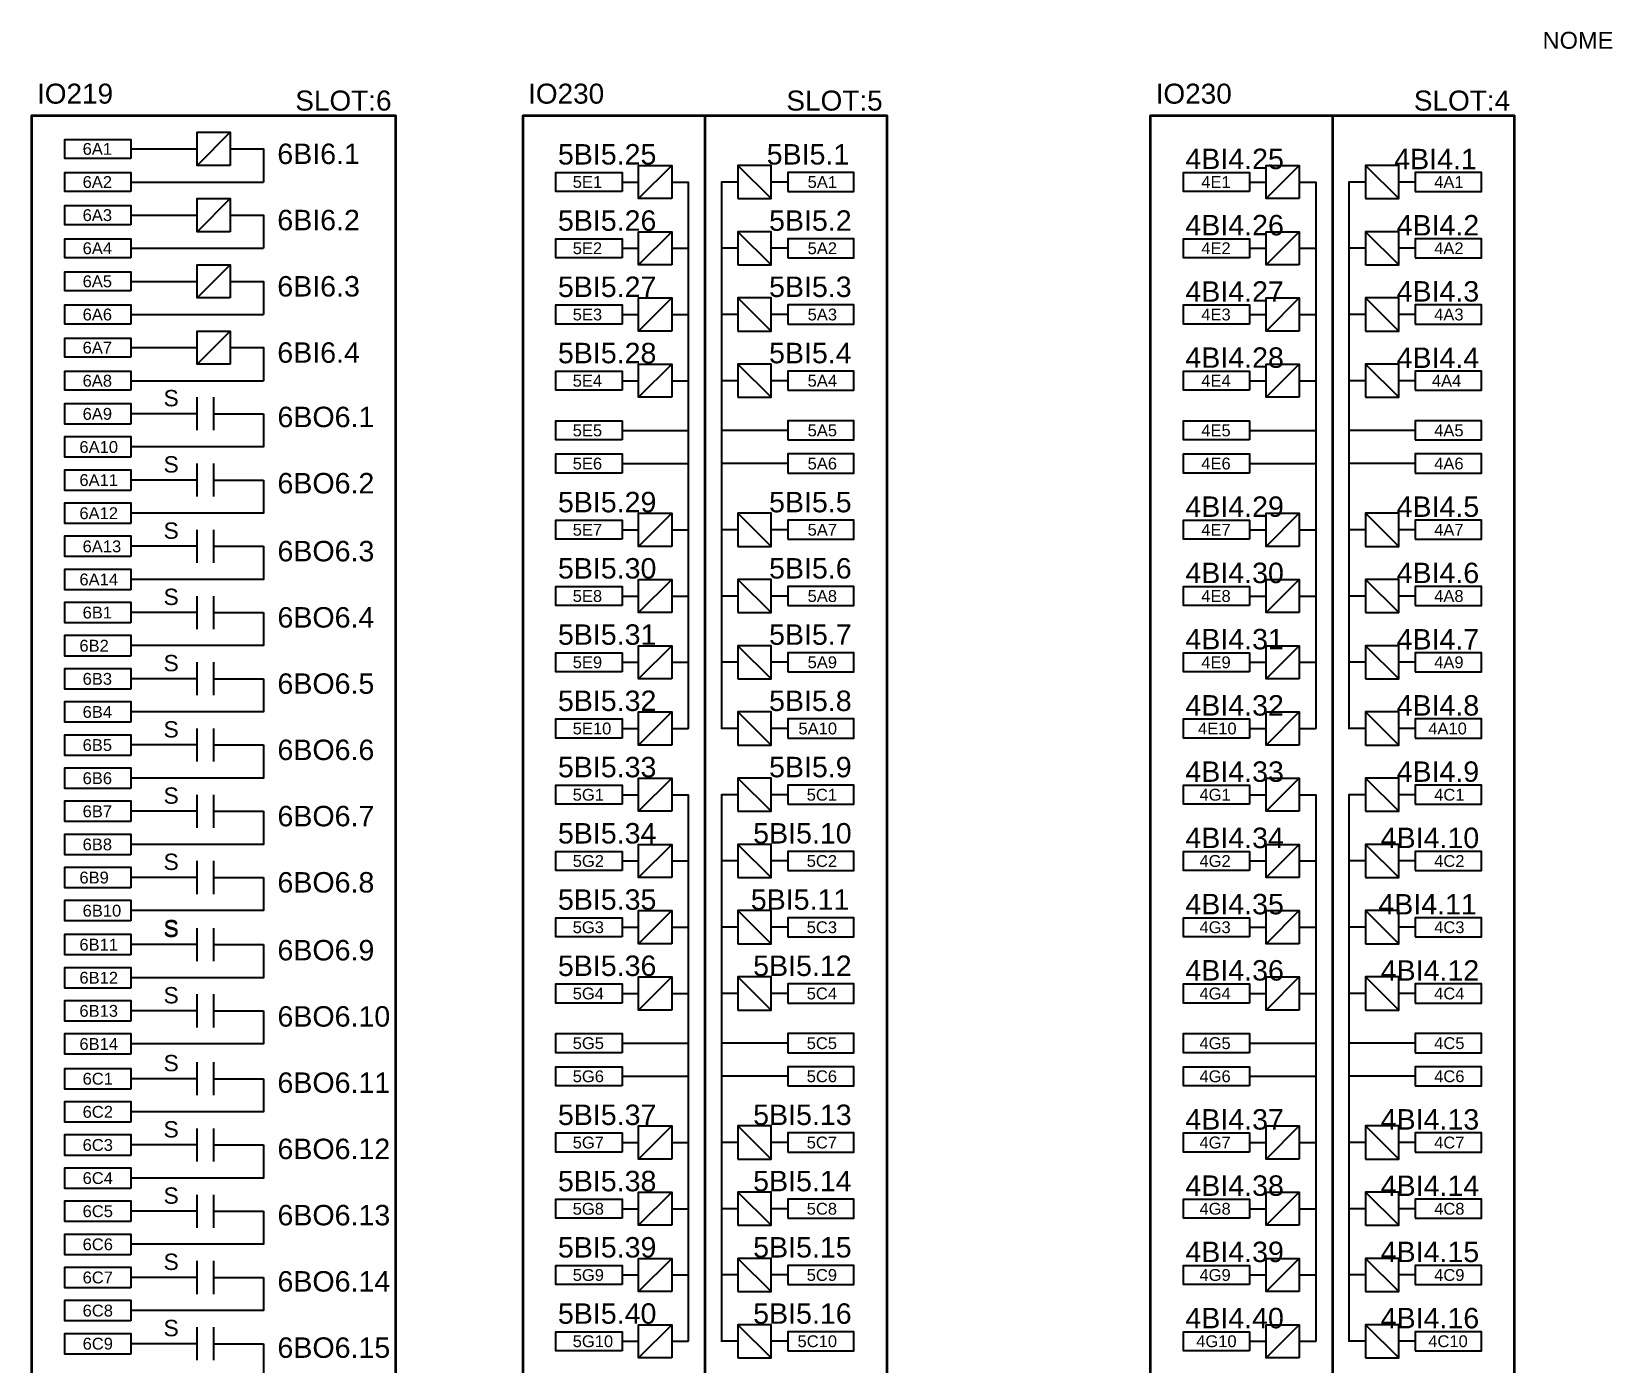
# Model space of a CAD drawing. Extents: x -144 to 228, y -238 to 10.
# Drawn here: x -144 to 43.1, y -147.7 to 10 of the extents above; entities that cross this region are included whole.
import ezdxf
from ezdxf.enums import TextEntityAlignment as Align

# ---------------------------------------------------------------- set-up
doc = ezdxf.new("R2010")
doc.units = 0
doc.header["$LTSCALE"] = 5
doc.header["$MEASUREMENT"] = 0
doc.styles.get("Standard").update_dxf_attribs({"font": 'arial.ttf'})

msp = doc.modelspace()

# ---------------------------------------------------------------- linework, layer by layer
at = {"lineweight": 35}
for p, q in [((-64.34, 0), (-64.34, -221.48)), ((9.93, 0), (9.93, -221.48))]:
    msp.add_line(p, q, dxfattribs=at)
at = {"lineweight": 25}
for p, q in [((-120.5, -1.96), (-124.42, -5.88)), ((-132.26, -3.92), (-124.42, -3.92)), ((-68.26, -5.88), (-72.18, -9.8)), ((-60.42, -5.88), (-56.5, -9.8)), ((6.01, -5.88), (2.09, -9.8)), ((13.85, -5.88), (17.77, -9.8)), ((-132.16, -7.84), (-116.58, -7.84)), ((-74.14, -7.84), (-72.18, -7.84)), ((-54.54, -7.84), (-56.5, -7.84)), ((0.13, -7.84), (2.09, -7.84)), ((19.73, -7.84), (17.77, -7.84)), ((-120.5, -9.8), (-124.42, -13.72)), ((-132.26, -11.76), (-124.42, -11.76)), ((-68.26, -13.72), (-72.18, -17.64)), ((-60.42, -13.72), (-56.5, -17.64)), ((6.01, -13.72), (2.09, -17.64)), ((13.85, -13.72), (17.77, -17.64)), ((-132.16, -15.68), (-116.58, -15.68)), ((-74.14, -15.68), (-72.18, -15.68)), ((-54.54, -15.68), (-56.5, -15.68)), ((0.13, -15.68), (2.09, -15.68)), ((19.73, -15.68), (17.77, -15.68)), ((-120.5, -17.64), (-124.42, -21.56)), ((-132.26, -19.6), (-124.42, -19.6)), ((-68.26, -21.56), (-72.18, -25.48)), ((-60.42, -21.56), (-56.5, -25.48)), ((6.01, -21.56), (2.09, -25.48)), ((13.85, -21.56), (17.77, -25.48)), ((-132.16, -23.52), (-116.58, -23.52)), ((-74.14, -23.52), (-72.18, -23.52)), ((-54.54, -23.52), (-56.5, -23.52)), ((0.13, -23.52), (2.09, -23.52)), ((19.73, -23.52), (17.77, -23.52)), ((-120.5, -25.48), (-124.42, -29.4)), ((-132.26, -27.44), (-124.42, -27.44)), ((-68.26, -29.4), (-72.18, -33.32)), ((-60.42, -29.4), (-56.5, -33.32)), ((6.01, -29.4), (2.09, -33.32)), ((13.85, -29.4), (17.77, -33.32)), ((-132.16, -31.36), (-116.58, -31.36)), ((-74.14, -31.36), (-72.18, -31.36)), ((-54.54, -31.36), (-56.5, -31.36)), ((0.13, -31.36), (2.09, -31.36)), ((19.73, -31.36), (17.77, -31.36)), ((-124.42, -37.23), (-124.42, -33.32)), ((-122.46, -37.23), (-122.46, -33.32)), ((-124.42, -35.27), (-132.26, -35.27)), ((-122.46, -35.27), (-116.58, -35.27)), ((-74.14, -37.24), (-68.26, -37.24)), ((-54.54, -37.24), (-60.42, -37.24)), ((0.13, -37.24), (6.01, -37.24)), ((19.73, -37.24), (13.85, -37.24)), ((-124.42, -45.07), (-124.42, -41.16)), ((-122.46, -45.07), (-122.46, -41.16)), ((-74.14, -41.16), (-68.26, -41.16)), ((-54.54, -41.16), (-60.42, -41.16)), ((0.13, -41.16), (6.01, -41.16)), ((19.73, -41.16), (13.85, -41.16)), ((-124.42, -43.11), (-132.26, -43.11)), ((-122.46, -43.11), (-116.58, -43.11)), ((-68.26, -47.04), (-72.18, -50.96)), ((-60.42, -47.04), (-56.5, -50.96)), ((6.01, -47.04), (2.09, -50.96)), ((13.85, -47.04), (17.77, -50.96)), ((-124.42, -52.91), (-124.42, -49)), ((-122.46, -52.91), (-122.46, -49)), ((-74.14, -49), (-72.18, -49)), ((-54.54, -49), (-56.5, -49)), ((0.13, -49), (2.09, -49)), ((19.73, -49), (17.77, -49)), ((-124.42, -50.95), (-132.26, -50.95)), ((-122.46, -50.95), (-116.58, -50.95)), ((-68.26, -54.88), (-72.18, -58.8)), ((-60.42, -54.88), (-56.5, -58.8)), ((6.01, -54.88), (2.09, -58.8)), ((13.85, -54.88), (17.77, -58.8)), ((-124.42, -60.75), (-124.42, -56.84)), ((-122.46, -60.75), (-122.46, -56.84)), ((-74.14, -56.84), (-72.18, -56.84)), ((-54.54, -56.84), (-56.5, -56.84)), ((0.13, -56.84), (2.09, -56.84)), ((19.73, -56.84), (17.77, -56.84)), ((-124.42, -58.79), (-132.26, -58.79)), ((-122.46, -58.79), (-116.58, -58.79)), ((-68.26, -62.72), (-72.18, -66.64)), ((-60.42, -62.72), (-56.5, -66.64)), ((6.01, -62.72), (2.09, -66.64)), ((13.85, -62.72), (17.77, -66.64)), ((-124.42, -68.59), (-124.42, -64.68)), ((-122.46, -68.59), (-122.46, -64.68)), ((-74.14, -64.68), (-72.18, -64.68)), ((-54.54, -64.68), (-56.5, -64.68)), ((0.13, -64.68), (2.09, -64.68)), ((19.73, -64.68), (17.77, -64.68)), ((-124.42, -66.63), (-132.26, -66.63)), ((-122.46, -66.63), (-116.58, -66.63)), ((-68.26, -70.56), (-72.18, -74.48)), ((-60.42, -70.56), (-56.5, -74.48)), ((6.01, -70.56), (2.09, -74.48)), ((13.85, -70.56), (17.77, -74.48)), ((-124.42, -76.43), (-124.42, -72.52)), ((-122.46, -76.43), (-122.46, -72.52)), ((-74.14, -72.52), (-72.18, -72.52)), ((-54.54, -72.52), (-56.5, -72.52)), ((0.13, -72.52), (2.09, -72.52)), ((19.73, -72.52), (17.77, -72.52)), ((-124.42, -74.47), (-132.26, -74.47)), ((-122.46, -74.47), (-116.58, -74.47)), ((-68.26, -78.4), (-72.18, -82.32)), ((-60.42, -78.4), (-56.5, -82.32)), ((6.01, -78.4), (2.09, -82.32)), ((13.85, -78.4), (17.77, -82.32)), ((-124.42, -84.27), (-124.42, -80.36)), ((-122.46, -84.27), (-122.46, -80.36)), ((-74.14, -80.36), (-72.18, -80.36)), ((-54.54, -80.36), (-56.5, -80.36)), ((0.13, -80.36), (2.09, -80.36)), ((19.73, -80.36), (17.77, -80.36)), ((-124.42, -82.31), (-132.26, -82.31)), ((-122.46, -82.31), (-116.58, -82.31)), ((-68.26, -86.24), (-72.18, -90.16)), ((-60.42, -86.24), (-56.5, -90.16)), ((6.01, -86.24), (2.09, -90.16)), ((13.85, -86.24), (17.77, -90.16)), ((-124.42, -92.11), (-124.42, -88.2)), ((-122.46, -92.11), (-122.46, -88.2)), ((-74.14, -88.2), (-72.18, -88.2)), ((-54.54, -88.2), (-56.5, -88.2)), ((0.13, -88.2), (2.09, -88.2)), ((19.73, -88.2), (17.77, -88.2)), ((-124.42, -90.15), (-132.26, -90.15)), ((-122.46, -90.15), (-116.58, -90.15)), ((-68.26, -94.08), (-72.18, -98)), ((-60.42, -94.08), (-56.5, -98)), ((6.01, -94.08), (2.09, -98)), ((13.85, -94.08), (17.77, -98)), ((-124.42, -100.06), (-124.42, -96.14)), ((-122.46, -100.06), (-122.46, -96.14)), ((-74.14, -96.04), (-72.18, -96.04)), ((-54.54, -96.04), (-56.5, -96.04)), ((0.13, -96.04), (2.09, -96.04)), ((19.73, -96.04), (17.77, -96.04)), ((-124.42, -98.1), (-132.26, -98.1)), ((-122.46, -98.1), (-116.58, -98.1)), ((-68.26, -101.92), (-72.18, -105.84)), ((-60.42, -101.92), (-56.5, -105.84)), ((6.01, -101.92), (2.09, -105.84)), ((13.85, -101.92), (17.77, -105.84)), ((-124.42, -107.9), (-124.42, -103.98)), ((-122.46, -107.9), (-122.46, -103.98)), ((-74.14, -103.88), (-72.18, -103.88)), ((-54.54, -103.88), (-56.5, -103.88)), ((0.13, -103.88), (2.09, -103.88)), ((19.73, -103.88), (17.77, -103.88)), ((-124.42, -105.94), (-132.26, -105.94)), ((-122.46, -105.94), (-116.58, -105.94)), ((-74.14, -109.76), (-68.26, -109.76)), ((-54.54, -109.76), (-60.42, -109.76)), ((0.13, -109.76), (6.01, -109.76)), ((19.73, -109.76), (13.85, -109.76)), ((-124.42, -115.93), (-124.42, -112.02)), ((-122.46, -115.93), (-122.46, -112.02)), ((-124.42, -113.97), (-132.26, -113.97)), ((-122.46, -113.97), (-116.58, -113.97)), ((-74.14, -113.68), (-68.26, -113.68)), ((-54.54, -113.68), (-60.42, -113.68)), ((0.13, -113.68), (6.01, -113.68)), ((19.73, -113.68), (13.85, -113.68)), ((-68.26, -119.56), (-72.18, -123.48)), ((-60.42, -119.56), (-56.5, -123.48)), ((6.01, -119.56), (2.09, -123.48)), ((13.85, -119.56), (17.77, -123.48)), ((-124.42, -123.77), (-124.42, -119.86)), ((-122.46, -123.77), (-122.46, -119.86)), ((-74.14, -121.52), (-72.18, -121.52)), ((-54.54, -121.52), (-56.5, -121.52)), ((0.13, -121.52), (2.09, -121.52)), ((19.73, -121.52), (17.77, -121.52)), ((-124.42, -121.81), (-132.26, -121.81)), ((-122.46, -121.81), (-116.58, -121.81)), ((-124.42, -131.61), (-124.42, -127.7)), ((-122.46, -131.61), (-122.46, -127.7)), ((-68.26, -127.4), (-72.18, -131.32)), ((-60.42, -127.4), (-56.5, -131.32)), ((6.01, -127.4), (2.09, -131.32)), ((13.85, -127.4), (17.77, -131.32)), ((-124.42, -129.65), (-132.26, -129.65)), ((-122.46, -129.65), (-116.58, -129.65)), ((-74.14, -129.36), (-72.18, -129.36)), ((-54.54, -129.36), (-56.5, -129.36)), ((0.13, -129.36), (2.09, -129.36)), ((19.73, -129.36), (17.77, -129.36)), ((-124.42, -139.45), (-124.42, -135.54)), ((-122.46, -139.45), (-122.46, -135.54)), ((-68.26, -135.24), (-72.18, -139.16)), ((-60.42, -135.24), (-56.5, -139.16)), ((6.01, -135.24), (2.09, -139.16)), ((13.85, -135.24), (17.77, -139.16)), ((-124.42, -137.49), (-132.26, -137.49)), ((-122.46, -137.49), (-116.58, -137.49)), ((-74.14, -137.2), (-72.18, -137.2)), ((-54.54, -137.2), (-56.5, -137.2)), ((0.13, -137.2), (2.09, -137.2)), ((19.73, -137.2), (17.77, -137.2)), ((-124.42, -147.29), (-124.42, -143.38)), ((-122.46, -147.29), (-122.46, -143.38)), ((-68.26, -143.08), (-72.18, -147)), ((-60.42, -143.08), (-56.5, -147)), ((6.01, -143.08), (2.09, -147)), ((13.85, -143.08), (17.77, -147)), ((-124.42, -145.33), (-132.26, -145.33)), ((-122.46, -145.33), (-116.58, -145.33)), ((-74.14, -145.04), (-72.18, -145.04)), ((-54.54, -145.04), (-56.5, -145.04)), ((0.13, -145.04), (2.09, -145.04)), ((19.73, -145.04), (17.77, -145.04))]:
    msp.add_line(p, q, dxfattribs=at)
at = {"lineweight": 35}
for points in [[(-144.02, -231.28), (-100.9, -231.28), (-100.9, 0), (-144.02, 0), (-144.02, -231.28)], [(-85.9, -231.28), (-42.78, -231.28), (-42.78, 0), (-85.9, 0), (-85.9, -231.28)], [(-11.63, -231.28), (31.49, -231.28), (31.49, 0), (-11.63, 0), (-11.63, -231.28)]]:
    msp.add_lwpolyline(points, close=True, dxfattribs=at)
at = {"lineweight": 25}
for points in [[(-132.26, -5.05), (-140.1, -5.05), (-140.1, -2.79), (-132.26, -2.79), (-132.26, -5.05)], [(-120.5, -5.88), (-124.42, -5.88), (-124.42, -1.96), (-120.5, -1.96), (-120.5, -5.88)], [(-132.26, -8.97), (-140.1, -8.97), (-140.1, -6.71), (-132.26, -6.71), (-132.26, -8.97)], [(-74.14, -8.97), (-81.98, -8.97), (-81.98, -6.71), (-74.14, -6.71), (-74.14, -8.97)], [(-68.26, -9.8), (-72.18, -9.8), (-72.18, -5.88), (-68.26, -5.88), (-68.26, -9.8)], [(-60.42, -9.8), (-56.5, -9.8), (-56.5, -5.88), (-60.42, -5.88), (-60.42, -9.8)], [(-54.54, -8.97), (-46.7, -8.97), (-46.7, -6.71), (-54.54, -6.71), (-54.54, -8.97)], [(0.13, -8.97), (-7.71, -8.97), (-7.71, -6.71), (0.13, -6.71), (0.13, -8.97)], [(6.01, -9.8), (2.09, -9.8), (2.09, -5.88), (6.01, -5.88), (6.01, -9.8)], [(13.85, -9.8), (17.77, -9.8), (17.77, -5.88), (13.85, -5.88), (13.85, -9.8)], [(19.73, -8.97), (27.57, -8.97), (27.57, -6.71), (19.73, -6.71), (19.73, -8.97)], [(-132.26, -12.89), (-140.1, -12.89), (-140.1, -10.63), (-132.26, -10.63), (-132.26, -12.89)], [(-120.5, -13.72), (-124.42, -13.72), (-124.42, -9.8), (-120.5, -9.8), (-120.5, -13.72)], [(-132.26, -16.81), (-140.1, -16.81), (-140.1, -14.55), (-132.26, -14.55), (-132.26, -16.81)], [(-74.14, -16.81), (-81.98, -16.81), (-81.98, -14.55), (-74.14, -14.55), (-74.14, -16.81)], [(-68.26, -17.64), (-72.18, -17.64), (-72.18, -13.72), (-68.26, -13.72), (-68.26, -17.64)], [(-60.42, -17.64), (-56.5, -17.64), (-56.5, -13.72), (-60.42, -13.72), (-60.42, -17.64)], [(-54.54, -16.81), (-46.7, -16.81), (-46.7, -14.55), (-54.54, -14.55), (-54.54, -16.81)], [(0.13, -16.81), (-7.71, -16.81), (-7.71, -14.55), (0.13, -14.55), (0.13, -16.81)], [(6.01, -17.64), (2.09, -17.64), (2.09, -13.72), (6.01, -13.72), (6.01, -17.64)], [(13.85, -17.64), (17.77, -17.64), (17.77, -13.72), (13.85, -13.72), (13.85, -17.64)], [(19.73, -16.81), (27.57, -16.81), (27.57, -14.55), (19.73, -14.55), (19.73, -16.81)], [(-132.26, -20.73), (-140.1, -20.73), (-140.1, -18.47), (-132.26, -18.47), (-132.26, -20.73)], [(-120.5, -21.56), (-124.42, -21.56), (-124.42, -17.64), (-120.5, -17.64), (-120.5, -21.56)], [(-132.26, -24.65), (-140.1, -24.65), (-140.1, -22.39), (-132.26, -22.39), (-132.26, -24.65)], [(-74.14, -24.65), (-81.98, -24.65), (-81.98, -22.39), (-74.14, -22.39), (-74.14, -24.65)], [(-68.26, -25.48), (-72.18, -25.48), (-72.18, -21.56), (-68.26, -21.56), (-68.26, -25.48)], [(-60.42, -25.48), (-56.5, -25.48), (-56.5, -21.56), (-60.42, -21.56), (-60.42, -25.48)], [(-54.54, -24.65), (-46.7, -24.65), (-46.7, -22.39), (-54.54, -22.39), (-54.54, -24.65)], [(0.13, -24.65), (-7.71, -24.65), (-7.71, -22.39), (0.13, -22.39), (0.13, -24.65)], [(6.01, -25.48), (2.09, -25.48), (2.09, -21.56), (6.01, -21.56), (6.01, -25.48)], [(13.85, -25.48), (17.77, -25.48), (17.77, -21.56), (13.85, -21.56), (13.85, -25.48)], [(19.73, -24.65), (27.57, -24.65), (27.57, -22.39), (19.73, -22.39), (19.73, -24.65)], [(-120.5, -29.4), (-124.42, -29.4), (-124.42, -25.48), (-120.5, -25.48), (-120.5, -29.4)], [(-132.26, -28.57), (-140.1, -28.57), (-140.1, -26.31), (-132.26, -26.31), (-132.26, -28.57)], [(-68.26, -33.32), (-72.18, -33.32), (-72.18, -29.4), (-68.26, -29.4), (-68.26, -33.32)], [(-60.42, -33.32), (-56.5, -33.32), (-56.5, -29.4), (-60.42, -29.4), (-60.42, -33.32)], [(6.01, -33.32), (2.09, -33.32), (2.09, -29.4), (6.01, -29.4), (6.01, -33.32)], [(13.85, -33.32), (17.77, -33.32), (17.77, -29.4), (13.85, -29.4), (13.85, -33.32)], [(-132.26, -32.49), (-140.1, -32.49), (-140.1, -30.23), (-132.26, -30.23), (-132.26, -32.49)], [(-74.14, -32.49), (-81.98, -32.49), (-81.98, -30.23), (-74.14, -30.23), (-74.14, -32.49)], [(-54.54, -32.49), (-46.7, -32.49), (-46.7, -30.23), (-54.54, -30.23), (-54.54, -32.49)], [(0.13, -32.49), (-7.71, -32.49), (-7.71, -30.23), (0.13, -30.23), (0.13, -32.49)], [(19.73, -32.49), (27.57, -32.49), (27.57, -30.23), (19.73, -30.23), (19.73, -32.49)], [(-132.26, -36.5), (-140.1, -36.5), (-140.1, -34.05), (-132.26, -34.05), (-132.26, -36.5)], [(-74.14, -38.37), (-81.98, -38.37), (-81.98, -36.11), (-74.14, -36.11), (-74.14, -38.37)], [(-54.54, -38.37), (-46.7, -38.37), (-46.7, -36.11), (-54.54, -36.11), (-54.54, -38.37)], [(0.13, -38.37), (-7.71, -38.37), (-7.71, -36.11), (0.13, -36.11), (0.13, -38.37)], [(19.73, -38.37), (27.57, -38.37), (27.57, -36.11), (19.73, -36.11), (19.73, -38.37)], [(-132.26, -40.42), (-140.1, -40.42), (-140.1, -37.97), (-132.26, -37.97), (-132.26, -40.42)], [(-74.14, -42.29), (-81.98, -42.29), (-81.98, -40.03), (-74.14, -40.03), (-74.14, -42.29)], [(-54.54, -42.29), (-46.7, -42.29), (-46.7, -40.03), (-54.54, -40.03), (-54.54, -42.29)], [(0.13, -42.29), (-7.71, -42.29), (-7.71, -40.03), (0.13, -40.03), (0.13, -42.29)], [(19.73, -42.29), (27.57, -42.29), (27.57, -40.03), (19.73, -40.03), (19.73, -42.29)], [(-132.26, -44.34), (-140.1, -44.34), (-140.1, -41.89), (-132.26, -41.89), (-132.26, -44.34)], [(-132.26, -48.26), (-140.1, -48.26), (-140.1, -45.81), (-132.26, -45.81), (-132.26, -48.26)], [(-74.14, -50.13), (-81.98, -50.13), (-81.98, -47.87), (-74.14, -47.87), (-74.14, -50.13)], [(-68.26, -50.96), (-72.18, -50.96), (-72.18, -47.04), (-68.26, -47.04), (-68.26, -50.96)], [(-60.42, -50.96), (-56.5, -50.96), (-56.5, -47.04), (-60.42, -47.04), (-60.42, -50.96)], [(-54.54, -50.13), (-46.7, -50.13), (-46.7, -47.87), (-54.54, -47.87), (-54.54, -50.13)], [(0.13, -50.13), (-7.71, -50.13), (-7.71, -47.87), (0.13, -47.87), (0.13, -50.13)], [(6.01, -50.96), (2.09, -50.96), (2.09, -47.04), (6.01, -47.04), (6.01, -50.96)], [(13.85, -50.96), (17.77, -50.96), (17.77, -47.04), (13.85, -47.04), (13.85, -50.96)], [(19.73, -50.13), (27.57, -50.13), (27.57, -47.87), (19.73, -47.87), (19.73, -50.13)], [(-132.26, -52.18), (-140.1, -52.18), (-140.1, -49.73), (-132.26, -49.73), (-132.26, -52.18)], [(-132.26, -56.1), (-140.1, -56.1), (-140.1, -53.65), (-132.26, -53.65), (-132.26, -56.1)], [(-74.14, -57.97), (-81.98, -57.97), (-81.98, -55.71), (-74.14, -55.71), (-74.14, -57.97)], [(-68.26, -58.8), (-72.18, -58.8), (-72.18, -54.88), (-68.26, -54.88), (-68.26, -58.8)], [(-60.42, -58.8), (-56.5, -58.8), (-56.5, -54.88), (-60.42, -54.88), (-60.42, -58.8)], [(-54.54, -57.97), (-46.7, -57.97), (-46.7, -55.71), (-54.54, -55.71), (-54.54, -57.97)], [(0.13, -57.97), (-7.71, -57.97), (-7.71, -55.71), (0.13, -55.71), (0.13, -57.97)], [(6.01, -58.8), (2.09, -58.8), (2.09, -54.88), (6.01, -54.88), (6.01, -58.8)], [(13.85, -58.8), (17.77, -58.8), (17.77, -54.88), (13.85, -54.88), (13.85, -58.8)], [(19.73, -57.97), (27.57, -57.97), (27.57, -55.71), (19.73, -55.71), (19.73, -57.97)], [(-132.26, -60.02), (-140.1, -60.02), (-140.1, -57.57), (-132.26, -57.57), (-132.26, -60.02)], [(-132.26, -63.94), (-140.1, -63.94), (-140.1, -61.49), (-132.26, -61.49), (-132.26, -63.94)], [(-74.14, -65.81), (-81.98, -65.81), (-81.98, -63.55), (-74.14, -63.55), (-74.14, -65.81)], [(-68.26, -66.64), (-72.18, -66.64), (-72.18, -62.72), (-68.26, -62.72), (-68.26, -66.64)], [(-60.42, -66.64), (-56.5, -66.64), (-56.5, -62.72), (-60.42, -62.72), (-60.42, -66.64)], [(-54.54, -65.81), (-46.7, -65.81), (-46.7, -63.55), (-54.54, -63.55), (-54.54, -65.81)], [(0.13, -65.81), (-7.71, -65.81), (-7.71, -63.55), (0.13, -63.55), (0.13, -65.81)], [(6.01, -66.64), (2.09, -66.64), (2.09, -62.72), (6.01, -62.72), (6.01, -66.64)], [(13.85, -66.64), (17.77, -66.64), (17.77, -62.72), (13.85, -62.72), (13.85, -66.64)], [(19.73, -65.81), (27.57, -65.81), (27.57, -63.55), (19.73, -63.55), (19.73, -65.81)], [(-132.26, -67.86), (-140.1, -67.86), (-140.1, -65.41), (-132.26, -65.41), (-132.26, -67.86)], [(-132.26, -71.78), (-140.1, -71.78), (-140.1, -69.33), (-132.26, -69.33), (-132.26, -71.78)], [(-68.26, -74.48), (-72.18, -74.48), (-72.18, -70.56), (-68.26, -70.56), (-68.26, -74.48)], [(-60.42, -74.48), (-56.5, -74.48), (-56.5, -70.56), (-60.42, -70.56), (-60.42, -74.48)], [(6.01, -74.48), (2.09, -74.48), (2.09, -70.56), (6.01, -70.56), (6.01, -74.48)], [(13.85, -74.48), (17.77, -74.48), (17.77, -70.56), (13.85, -70.56), (13.85, -74.48)], [(-74.14, -73.65), (-81.98, -73.65), (-81.98, -71.39), (-74.14, -71.39), (-74.14, -73.65)], [(-54.54, -73.65), (-46.7, -73.65), (-46.7, -71.39), (-54.54, -71.39), (-54.54, -73.65)], [(0.13, -73.65), (-7.71, -73.65), (-7.71, -71.39), (0.13, -71.39), (0.13, -73.65)], [(19.73, -73.65), (27.57, -73.65), (27.57, -71.39), (19.73, -71.39), (19.73, -73.65)], [(-132.26, -75.7), (-140.1, -75.7), (-140.1, -73.25), (-132.26, -73.25), (-132.26, -75.7)], [(-132.26, -79.62), (-140.1, -79.62), (-140.1, -77.17), (-132.26, -77.17), (-132.26, -79.62)], [(-68.26, -82.32), (-72.18, -82.32), (-72.18, -78.4), (-68.26, -78.4), (-68.26, -82.32)], [(-60.42, -82.32), (-56.5, -82.32), (-56.5, -78.4), (-60.42, -78.4), (-60.42, -82.32)], [(6.01, -82.32), (2.09, -82.32), (2.09, -78.4), (6.01, -78.4), (6.01, -82.32)], [(13.85, -82.32), (17.77, -82.32), (17.77, -78.4), (13.85, -78.4), (13.85, -82.32)], [(-74.14, -81.49), (-81.98, -81.49), (-81.98, -79.23), (-74.14, -79.23), (-74.14, -81.49)], [(-54.54, -81.49), (-46.7, -81.49), (-46.7, -79.23), (-54.54, -79.23), (-54.54, -81.49)], [(0.13, -81.49), (-7.71, -81.49), (-7.71, -79.23), (0.13, -79.23), (0.13, -81.49)], [(19.73, -81.49), (27.57, -81.49), (27.57, -79.23), (19.73, -79.23), (19.73, -81.49)], [(-132.26, -83.54), (-140.1, -83.54), (-140.1, -81.09), (-132.26, -81.09), (-132.26, -83.54)], [(-132.26, -87.46), (-140.1, -87.46), (-140.1, -85.01), (-132.26, -85.01), (-132.26, -87.46)], [(-74.14, -89.33), (-81.98, -89.33), (-81.98, -87.07), (-74.14, -87.07), (-74.14, -89.33)], [(-68.26, -90.16), (-72.18, -90.16), (-72.18, -86.24), (-68.26, -86.24), (-68.26, -90.16)], [(-60.42, -90.16), (-56.5, -90.16), (-56.5, -86.24), (-60.42, -86.24), (-60.42, -90.16)], [(-54.54, -89.33), (-46.7, -89.33), (-46.7, -87.07), (-54.54, -87.07), (-54.54, -89.33)], [(0.13, -89.33), (-7.71, -89.33), (-7.71, -87.07), (0.13, -87.07), (0.13, -89.33)], [(6.01, -90.16), (2.09, -90.16), (2.09, -86.24), (6.01, -86.24), (6.01, -90.16)], [(13.85, -90.16), (17.77, -90.16), (17.77, -86.24), (13.85, -86.24), (13.85, -90.16)], [(19.73, -89.33), (27.57, -89.33), (27.57, -87.07), (19.73, -87.07), (19.73, -89.33)], [(-132.26, -91.38), (-140.1, -91.38), (-140.1, -88.93), (-132.26, -88.93), (-132.26, -91.38)], [(-132.26, -95.3), (-140.1, -95.3), (-140.1, -92.85), (-132.26, -92.85), (-132.26, -95.3)], [(-74.14, -97.17), (-81.98, -97.17), (-81.98, -94.91), (-74.14, -94.91), (-74.14, -97.17)], [(-68.26, -98), (-72.18, -98), (-72.18, -94.08), (-68.26, -94.08), (-68.26, -98)], [(-60.42, -98), (-56.5, -98), (-56.5, -94.08), (-60.42, -94.08), (-60.42, -98)], [(-54.54, -97.17), (-46.7, -97.17), (-46.7, -94.91), (-54.54, -94.91), (-54.54, -97.17)], [(0.13, -97.17), (-7.71, -97.17), (-7.71, -94.91), (0.13, -94.91), (0.13, -97.17)], [(6.01, -98), (2.09, -98), (2.09, -94.08), (6.01, -94.08), (6.01, -98)], [(13.85, -98), (17.77, -98), (17.77, -94.08), (13.85, -94.08), (13.85, -98)], [(19.73, -97.17), (27.57, -97.17), (27.57, -94.91), (19.73, -94.91), (19.73, -97.17)], [(-132.26, -99.32), (-140.1, -99.32), (-140.1, -96.87), (-132.26, -96.87), (-132.26, -99.32)], [(-132.26, -103.24), (-140.1, -103.24), (-140.1, -100.79), (-132.26, -100.79), (-132.26, -103.24)], [(-74.14, -105.01), (-81.98, -105.01), (-81.98, -102.75), (-74.14, -102.75), (-74.14, -105.01)], [(-68.26, -105.84), (-72.18, -105.84), (-72.18, -101.92), (-68.26, -101.92), (-68.26, -105.84)], [(-60.42, -105.84), (-56.5, -105.84), (-56.5, -101.92), (-60.42, -101.92), (-60.42, -105.84)], [(-54.54, -105.01), (-46.7, -105.01), (-46.7, -102.75), (-54.54, -102.75), (-54.54, -105.01)], [(0.13, -105.01), (-7.71, -105.01), (-7.71, -102.75), (0.13, -102.75), (0.13, -105.01)], [(6.01, -105.84), (2.09, -105.84), (2.09, -101.92), (6.01, -101.92), (6.01, -105.84)], [(13.85, -105.84), (17.77, -105.84), (17.77, -101.92), (13.85, -101.92), (13.85, -105.84)], [(19.73, -105.01), (27.57, -105.01), (27.57, -102.75), (19.73, -102.75), (19.73, -105.01)], [(-132.26, -107.16), (-140.1, -107.16), (-140.1, -104.71), (-132.26, -104.71), (-132.26, -107.16)], [(-132.26, -111.08), (-140.1, -111.08), (-140.1, -108.63), (-132.26, -108.63), (-132.26, -111.08)], [(-74.14, -110.89), (-81.98, -110.89), (-81.98, -108.63), (-74.14, -108.63), (-74.14, -110.89)], [(-54.54, -110.89), (-46.7, -110.89), (-46.7, -108.63), (-54.54, -108.63), (-54.54, -110.89)], [(0.13, -110.89), (-7.71, -110.89), (-7.71, -108.63), (0.13, -108.63), (0.13, -110.89)], [(19.73, -110.89), (27.57, -110.89), (27.57, -108.63), (19.73, -108.63), (19.73, -110.89)], [(-132.26, -115.2), (-140.1, -115.2), (-140.1, -112.75), (-132.26, -112.75), (-132.26, -115.2)], [(-74.14, -114.81), (-81.98, -114.81), (-81.98, -112.55), (-74.14, -112.55), (-74.14, -114.81)], [(-54.54, -114.81), (-46.7, -114.81), (-46.7, -112.55), (-54.54, -112.55), (-54.54, -114.81)], [(0.13, -114.81), (-7.71, -114.81), (-7.71, -112.55), (0.13, -112.55), (0.13, -114.81)], [(19.73, -114.81), (27.57, -114.81), (27.57, -112.55), (19.73, -112.55), (19.73, -114.81)], [(-132.26, -119.12), (-140.1, -119.12), (-140.1, -116.67), (-132.26, -116.67), (-132.26, -119.12)], [(-68.26, -123.48), (-72.18, -123.48), (-72.18, -119.56), (-68.26, -119.56), (-68.26, -123.48)], [(-60.42, -123.48), (-56.5, -123.48), (-56.5, -119.56), (-60.42, -119.56), (-60.42, -123.48)], [(6.01, -123.48), (2.09, -123.48), (2.09, -119.56), (6.01, -119.56), (6.01, -123.48)], [(13.85, -123.48), (17.77, -123.48), (17.77, -119.56), (13.85, -119.56), (13.85, -123.48)], [(-132.26, -123.04), (-140.1, -123.04), (-140.1, -120.59), (-132.26, -120.59), (-132.26, -123.04)], [(-74.14, -122.65), (-81.98, -122.65), (-81.98, -120.39), (-74.14, -120.39), (-74.14, -122.65)], [(-54.54, -122.65), (-46.7, -122.65), (-46.7, -120.39), (-54.54, -120.39), (-54.54, -122.65)], [(0.13, -122.65), (-7.71, -122.65), (-7.71, -120.39), (0.13, -120.39), (0.13, -122.65)], [(19.73, -122.65), (27.57, -122.65), (27.57, -120.39), (19.73, -120.39), (19.73, -122.65)], [(-132.26, -126.96), (-140.1, -126.96), (-140.1, -124.51), (-132.26, -124.51), (-132.26, -126.96)], [(-132.26, -130.88), (-140.1, -130.88), (-140.1, -128.43), (-132.26, -128.43), (-132.26, -130.88)], [(-74.14, -130.49), (-81.98, -130.49), (-81.98, -128.23), (-74.14, -128.23), (-74.14, -130.49)], [(-68.26, -131.32), (-72.18, -131.32), (-72.18, -127.4), (-68.26, -127.4), (-68.26, -131.32)], [(-60.42, -131.32), (-56.5, -131.32), (-56.5, -127.4), (-60.42, -127.4), (-60.42, -131.32)], [(-54.54, -130.49), (-46.7, -130.49), (-46.7, -128.23), (-54.54, -128.23), (-54.54, -130.49)], [(0.13, -130.49), (-7.71, -130.49), (-7.71, -128.23), (0.13, -128.23), (0.13, -130.49)], [(6.01, -131.32), (2.09, -131.32), (2.09, -127.4), (6.01, -127.4), (6.01, -131.32)], [(13.85, -131.32), (17.77, -131.32), (17.77, -127.4), (13.85, -127.4), (13.85, -131.32)], [(19.73, -130.49), (27.57, -130.49), (27.57, -128.23), (19.73, -128.23), (19.73, -130.49)], [(-132.26, -134.8), (-140.1, -134.8), (-140.1, -132.35), (-132.26, -132.35), (-132.26, -134.8)], [(-132.26, -138.72), (-140.1, -138.72), (-140.1, -136.27), (-132.26, -136.27), (-132.26, -138.72)], [(-74.14, -138.33), (-81.98, -138.33), (-81.98, -136.07), (-74.14, -136.07), (-74.14, -138.33)], [(-68.26, -139.16), (-72.18, -139.16), (-72.18, -135.24), (-68.26, -135.24), (-68.26, -139.16)], [(-60.42, -139.16), (-56.5, -139.16), (-56.5, -135.24), (-60.42, -135.24), (-60.42, -139.16)], [(-54.54, -138.33), (-46.7, -138.33), (-46.7, -136.07), (-54.54, -136.07), (-54.54, -138.33)], [(0.13, -138.33), (-7.71, -138.33), (-7.71, -136.07), (0.13, -136.07), (0.13, -138.33)], [(6.01, -139.16), (2.09, -139.16), (2.09, -135.24), (6.01, -135.24), (6.01, -139.16)], [(13.85, -139.16), (17.77, -139.16), (17.77, -135.24), (13.85, -135.24), (13.85, -139.16)], [(19.73, -138.33), (27.57, -138.33), (27.57, -136.07), (19.73, -136.07), (19.73, -138.33)], [(-132.26, -142.64), (-140.1, -142.64), (-140.1, -140.19), (-132.26, -140.19), (-132.26, -142.64)], [(-74.14, -146.17), (-81.98, -146.17), (-81.98, -143.91), (-74.14, -143.91), (-74.14, -146.17)], [(-68.26, -147), (-72.18, -147), (-72.18, -143.08), (-68.26, -143.08), (-68.26, -147)], [(-60.42, -147), (-56.5, -147), (-56.5, -143.08), (-60.42, -143.08), (-60.42, -147)], [(-54.54, -146.17), (-46.7, -146.17), (-46.7, -143.91), (-54.54, -143.91), (-54.54, -146.17)], [(0.13, -146.17), (-7.71, -146.17), (-7.71, -143.91), (0.13, -143.91), (0.13, -146.17)], [(6.01, -147), (2.09, -147), (2.09, -143.08), (6.01, -143.08), (6.01, -147)], [(13.85, -147), (17.77, -147), (17.77, -143.08), (13.85, -143.08), (13.85, -147)], [(19.73, -146.17), (27.57, -146.17), (27.57, -143.91), (19.73, -143.91), (19.73, -146.17)], [(-132.26, -146.56), (-140.1, -146.56), (-140.1, -144.11), (-132.26, -144.11), (-132.26, -146.56)]]:
    msp.add_lwpolyline(points, close=True, dxfattribs=at)
for points in [[(-120.5, -3.92), (-116.58, -3.92), (-116.58, -7.84)], [(-68.26, -7.84), (-66.3, -7.84), (-66.3, -15.68)], [(-60.42, -7.84), (-62.38, -7.84), (-62.38, -15.68)], [(6.01, -7.84), (7.97, -7.84), (7.97, -15.68)], [(13.85, -7.84), (11.89, -7.84), (11.89, -15.68)], [(-120.5, -11.76), (-116.58, -11.76), (-116.58, -15.68)], [(-68.26, -15.68), (-66.3, -15.68), (-66.3, -23.52)], [(-60.42, -15.68), (-62.38, -15.68), (-62.38, -23.52)], [(6.01, -15.68), (7.97, -15.68), (7.97, -23.52)], [(13.85, -15.68), (11.89, -15.68), (11.89, -23.52)], [(-120.5, -19.6), (-116.58, -19.6), (-116.58, -23.52)], [(-68.26, -23.52), (-66.3, -23.52), (-66.3, -31.36)], [(-60.42, -23.52), (-62.38, -23.52), (-62.38, -31.36)], [(6.01, -23.52), (7.97, -23.52), (7.97, -31.36)], [(13.85, -23.52), (11.89, -23.52), (11.89, -31.36)], [(-120.5, -27.44), (-116.58, -27.44), (-116.58, -31.36)], [(-68.26, -31.36), (-66.3, -31.36), (-66.3, -39.2)], [(-60.42, -31.36), (-62.38, -31.36), (-62.38, -39.2)], [(6.01, -31.36), (7.97, -31.36), (7.97, -39.2)], [(13.85, -31.36), (11.89, -31.36), (11.89, -39.2)], [(-116.58, -35.27), (-116.58, -39.19), (-132.26, -39.19)], [(-68.26, -37.24), (-66.3, -37.24), (-66.3, -43.12)], [(-60.42, -37.24), (-62.38, -37.24), (-62.38, -45.08)], [(6.01, -37.24), (7.97, -37.24), (7.97, -43.12)], [(13.85, -37.24), (11.89, -37.24), (11.89, -45.08)], [(-68.26, -41.16), (-66.3, -41.16), (-66.3, -49)], [(-60.42, -41.16), (-62.38, -41.16), (-62.38, -49)], [(6.01, -41.16), (7.97, -41.16), (7.97, -49)], [(13.85, -41.16), (11.89, -41.16), (11.89, -49)], [(-116.58, -43.11), (-116.58, -47.03), (-132.26, -47.03)], [(-68.26, -49), (-66.3, -49), (-66.3, -56.84)], [(-60.42, -49), (-62.38, -49), (-62.38, -56.84)], [(6.01, -49), (7.97, -49), (7.97, -56.84)], [(13.85, -49), (11.89, -49), (11.89, -56.84)], [(-116.58, -50.95), (-116.58, -54.87), (-132.26, -54.87)], [(-68.26, -56.84), (-66.3, -56.84), (-66.3, -64.68)], [(-60.42, -56.84), (-62.38, -56.84), (-62.38, -64.68)], [(6.01, -56.84), (7.97, -56.84), (7.97, -64.68)], [(13.85, -56.84), (11.89, -56.84), (11.89, -64.68)], [(-116.58, -58.79), (-116.58, -62.71), (-132.26, -62.71)], [(-68.26, -64.68), (-66.3, -64.68), (-66.3, -72.52)], [(-60.42, -64.68), (-62.38, -64.68), (-62.38, -72.52)], [(6.01, -64.68), (7.97, -64.68), (7.97, -72.52)], [(13.85, -64.68), (11.89, -64.68), (11.89, -72.52)], [(-116.58, -66.63), (-116.58, -70.55), (-132.26, -70.55)], [(-68.26, -72.52), (-66.3, -72.52), (-66.3, -72.52)], [(-60.42, -72.52), (-62.38, -72.52), (-62.38, -72.52)], [(6.01, -72.52), (7.97, -72.52), (7.97, -72.52)], [(13.85, -72.52), (11.89, -72.52), (11.89, -72.52)], [(-116.58, -74.47), (-116.58, -78.39), (-132.26, -78.39)], [(-68.26, -80.36), (-66.3, -80.36), (-66.3, -88.2)], [(-60.42, -80.36), (-62.38, -80.36), (-62.38, -88.2)], [(6.01, -80.36), (7.97, -80.36), (7.97, -88.2)], [(13.85, -80.36), (11.89, -80.36), (11.89, -88.2)], [(-116.58, -82.31), (-116.58, -86.23), (-132.26, -86.23)], [(-68.26, -88.2), (-66.3, -88.2), (-66.3, -96.04)], [(-60.42, -88.2), (-62.38, -88.2), (-62.38, -96.04)], [(6.01, -88.2), (7.97, -88.2), (7.97, -96.04)], [(13.85, -88.2), (11.89, -88.2), (11.89, -96.04)], [(-116.58, -90.15), (-116.58, -94.07), (-132.26, -94.07)], [(-68.26, -96.04), (-66.3, -96.04), (-66.3, -103.88)], [(-60.42, -96.04), (-62.38, -96.04), (-62.38, -103.88)], [(6.01, -96.04), (7.97, -96.04), (7.97, -103.88)], [(13.85, -96.04), (11.89, -96.04), (11.89, -103.88)], [(-116.58, -98.1), (-116.58, -102.02), (-132.26, -102.02)], [(-68.26, -103.88), (-66.3, -103.88), (-66.3, -111.72)], [(-60.42, -103.88), (-62.38, -103.88), (-62.38, -111.72)], [(6.01, -103.88), (7.97, -103.88), (7.97, -111.72)], [(13.85, -103.88), (11.89, -103.88), (11.89, -111.72)], [(-116.58, -105.94), (-116.58, -109.86), (-132.26, -109.86)], [(-68.26, -109.76), (-66.3, -109.76), (-66.3, -115.64)], [(-60.42, -109.76), (-62.38, -109.76), (-62.38, -117.6)], [(6.01, -109.76), (7.97, -109.76), (7.97, -115.64)], [(13.85, -109.76), (11.89, -109.76), (11.89, -117.6)], [(-116.58, -113.97), (-116.58, -117.89), (-132.26, -117.89)], [(-68.26, -113.68), (-66.3, -113.68), (-66.3, -121.52)], [(-60.42, -113.68), (-62.38, -113.68), (-62.38, -121.52)], [(6.01, -113.68), (7.97, -113.68), (7.97, -121.52)], [(13.85, -113.68), (11.89, -113.68), (11.89, -121.52)], [(-68.26, -121.52), (-66.3, -121.52), (-66.3, -129.36)], [(-60.42, -121.52), (-62.38, -121.52), (-62.38, -129.36)], [(6.01, -121.52), (7.97, -121.52), (7.97, -129.36)], [(13.85, -121.52), (11.89, -121.52), (11.89, -129.36)], [(-116.58, -121.81), (-116.58, -125.73), (-132.26, -125.73)], [(-116.58, -129.65), (-116.58, -133.57), (-132.26, -133.57)], [(-68.26, -129.36), (-66.3, -129.36), (-66.3, -137.2)], [(-60.42, -129.36), (-62.38, -129.36), (-62.38, -137.2)], [(6.01, -129.36), (7.97, -129.36), (7.97, -137.2)], [(13.85, -129.36), (11.89, -129.36), (11.89, -137.2)], [(-116.58, -137.49), (-116.58, -141.41), (-132.26, -141.41)], [(-68.26, -137.2), (-66.3, -137.2), (-66.3, -145.04)], [(-60.42, -137.2), (-62.38, -137.2), (-62.38, -145.04)], [(6.01, -137.2), (7.97, -137.2), (7.97, -145.04)], [(13.85, -137.2), (11.89, -137.2), (11.89, -145.04)], [(-116.58, -145.33), (-116.58, -149.25), (-132.26, -149.25)], [(-68.26, -145.04), (-66.3, -145.04), (-66.3, -145.04)], [(-60.42, -145.04), (-62.38, -145.04), (-62.38, -145.04)], [(6.01, -145.04), (7.97, -145.04), (7.97, -145.04)], [(13.85, -145.04), (11.89, -145.04), (11.89, -145.04)]]:
    msp.add_lwpolyline(points, dxfattribs=at)

# ---------------------------------------------------------------- texts
for s, insert, char_height, attachment_point, line_spacing_factor in [('IO219', (-143.38, 3.8), 2.367, 1, 0.8), ('{\\fArial|b0|i0|c0|p0;IO230}', (-85.26, 3.8), 2.3667, 1, 0.8), ('IO230', (-10.99, 3.8), 2.367, 1, 0.8), ('SLOT:6', (-101.42, 0.58), 2.367, 9, 0.8), ('SLOT:5', (-43.3, 0.58), 2.367, 9, 0.8), ('SLOT:4', (30.96, 0.58), 2.367, 9, 0.8), ('6BI6.1', (-114.94, -4.52), 2.42, 4, 0.8), ('5BI5.25', (-81.73, -4.58), 2.42, 4, 0.8), ('5BI5.1', (-47.25, -4.58), 2.42, 6, 0.8), ('4BI4.25', (-7.47, -5.12), 2.42, 4, 0.8), ('4BI4.1', (27.02, -5.12), 2.42, 6, 0.8), ('6BI6.2', (-114.94, -12.36), 2.42, 4, 0.8), ('5BI5.26', (-81.73, -12.42), 2.42, 4, 0.8), ('5BI5.2', (-46.97, -12.42), 2.42, 6, 0.8), ('4BI4.26', (-7.47, -12.96), 2.42, 4, 0.8), ('4BI4.2', (27.3, -12.96), 2.42, 6, 0.8), ('6BI6.3', (-114.94, -20.2), 2.42, 4, 0.8), ('5BI5.27', (-81.73, -20.26), 2.42, 4, 0.8), ('5BI5.3', (-46.97, -20.26), 2.42, 6, 0.8), ('4BI4.27', (-7.47, -20.8), 2.42, 4, 0.8), ('4BI4.3', (27.3, -20.8), 2.42, 6, 0.8), ('6BI6.4', (-114.94, -28.04), 2.42, 4, 0.8), ('5BI5.28', (-81.73, -28.1), 2.42, 4, 0.8), ('5BI5.4', (-46.97, -28.1), 2.42, 6, 0.8), ('4BI4.28', (-7.47, -28.64), 2.42, 4, 0.8), ('4BI4.4', (27.3, -28.64), 2.42, 6, 0.8), ('{\\fArial|b0|i0|c0|p0;S}', (-126.6, -32.45), 1.936, 3, 0.96), ('6BO6.1', (-114.92, -36.89), 2.42, 7, 0.96), ('{\\fArial|b0|i0|c0|p0;S}', (-126.6, -40.29), 1.936, 3, 0.96), ('{\\fArial|b0|i0|c0|p0;S}', (-126.6, -40.29), 1.936, 3, 0.96), ('6BO6.2', (-114.92, -44.73), 2.42, 7, 0.96), ('5BI5.29', (-81.73, -45.74), 2.42, 4, 0.8), ('5BI5.5', (-46.97, -45.74), 2.42, 6, 0.8), ('4BI4.29', (-7.47, -46.28), 2.42, 4, 0.8), ('4BI4.5', (27.3, -46.28), 2.42, 6, 0.8), ('{\\fArial|b0|i0|c0|p0;S}', (-126.6, -48.13), 1.936, 3, 0.96), ('{\\fArial|b0|i0|c0|p0;S}', (-126.6, -48.13), 1.936, 3, 0.96), ('6BO6.3', (-114.92, -52.77), 2.42, 7, 0.96), ('5BI5.30', (-81.73, -53.58), 2.42, 4, 0.8), ('5BI5.6', (-46.97, -53.58), 2.42, 6, 0.8), ('4BI4.30', (-7.47, -54.12), 2.42, 4, 0.8), ('4BI4.6', (27.3, -54.12), 2.42, 6, 0.8), ('{\\fArial|b0|i0|c0|p0;S}', (-126.6, -55.97), 1.936, 3, 0.96), ('{\\fArial|b0|i0|c0|p0;S}', (-126.6, -55.97), 1.936, 3, 0.96), ('6BO6.4', (-114.92, -60.61), 2.42, 7, 0.96), ('5BI5.31', (-81.73, -61.42), 2.42, 4, 0.8), ('5BI5.7', (-46.97, -61.42), 2.42, 6, 0.8), ('4BI4.31', (-7.47, -61.96), 2.42, 4, 0.8), ('4BI4.7', (27.3, -61.96), 2.42, 6, 0.8), ('{\\fArial|b0|i0|c0|p0;S}', (-126.6, -63.81), 1.936, 3, 0.96), ('{\\fArial|b0|i0|c0|p0;S}', (-126.6, -63.81), 1.936, 3, 0.96), ('6BO6.5', (-114.92, -68.45), 2.42, 7, 0.96), ('5BI5.32', (-81.73, -69.26), 2.42, 4, 0.8), ('5BI5.8', (-46.97, -69.26), 2.42, 6, 0.8), ('4BI4.32', (-7.47, -69.8), 2.42, 4, 0.8), ('4BI4.8', (27.3, -69.8), 2.42, 6, 0.8), ('{\\fArial|b0|i0|c0|p0;S}', (-126.6, -71.65), 1.936, 3, 0.96), ('{\\fArial|b0|i0|c0|p0;S}', (-126.6, -71.65), 1.936, 3, 0.96), ('6BO6.6', (-114.92, -76.29), 2.42, 7, 0.96), ('5BI5.33', (-81.73, -77.1), 2.42, 4, 0.8), ('5BI5.9', (-46.97, -77.1), 2.42, 6, 0.8), ('4BI4.33', (-7.47, -77.64), 2.42, 4, 0.8), ('4BI4.9', (27.3, -77.64), 2.42, 6, 0.8), ('{\\fArial|b0|i0|c0|p0;S}', (-126.6, -79.49), 1.936, 3, 0.96), ('{\\fArial|b0|i0|c0|p0;S}', (-126.6, -79.49), 1.936, 3, 0.96), ('6BO6.7', (-114.92, -84.13), 2.42, 7, 0.96), ('5BI5.34', (-81.73, -84.94), 2.42, 4, 0.8), ('5BI5.10', (-46.97, -84.94), 2.42, 6, 0.8), ('4BI4.34', (-7.47, -85.48), 2.42, 4, 0.8), ('4BI4.10', (27.3, -85.48), 2.42, 6, 0.8), ('{\\fArial|b0|i0|c0|p0;S}', (-126.6, -87.33), 1.936, 3, 0.96), ('{\\fArial|b0|i0|c0|p0;S}', (-126.6, -87.33), 1.936, 3, 0.96), ('6BO6.8', (-114.92, -91.97), 2.42, 7, 0.96), ('5BI5.35', (-81.73, -92.78), 2.42, 4, 0.8), ('5BI5.11', (-47.25, -92.78), 2.42, 6, 0.8), ('4BI4.35', (-7.47, -93.32), 2.42, 4, 0.8), ('4BI4.11', (27.02, -93.32), 2.42, 6, 0.8), ('{\\fArial|b0|i0|c0|p0;S}', (-126.6, -95.17), 1.936, 3, 0.96), ('{\\fArial|b0|i0|c0|p0;S}', (-126.6, -95.28), 1.936, 3, 0.96), ('6BO6.9', (-114.92, -100), 2.42, 7, 0.96), ('5BI5.36', (-81.73, -100.62), 2.42, 4, 0.8), ('5BI5.12', (-46.97, -100.62), 2.42, 6, 0.8), ('4BI4.36', (-7.47, -101.16), 2.42, 4, 0.8), ('4BI4.12', (27.3, -101.16), 2.42, 6, 0.8), ('{\\fArial|b0|i0|c0|p0;S}', (-126.6, -103.12), 1.936, 3, 0.96), ('6BO6.10', (-114.92, -107.84), 2.42, 7, 0.96), ('{\\fArial|b0|i0|c0|p0;S}', (-126.6, -111.15), 1.936, 3, 0.96), ('6BO6.11', (-114.92, -115.68), 2.42, 7, 0.96), ('5BI5.37', (-81.73, -118.26), 2.42, 4, 0.8), ('5BI5.13', (-46.97, -118.26), 2.42, 6, 0.8), ('4BI4.37', (-7.47, -118.8), 2.42, 4, 0.8), ('4BI4.13', (27.3, -118.8), 2.42, 6, 0.8), ('{\\fArial|b0|i0|c0|p0;S}', (-126.6, -118.99), 1.936, 3, 0.96), ('6BO6.12', (-114.92, -123.52), 2.42, 7, 0.96), ('5BI5.38', (-81.73, -126.1), 2.42, 4, 0.8), ('5BI5.14', (-46.97, -126.1), 2.42, 6, 0.8), ('{\\fArial|b0|i0|c0|p0;S}', (-126.6, -126.83), 1.936, 3, 0.96), ('4BI4.38', (-7.47, -126.64), 2.42, 4, 0.8), ('4BI4.14', (27.3, -126.64), 2.42, 6, 0.8), ('6BO6.13', (-114.92, -131.36), 2.42, 7, 0.96), ('5BI5.39', (-81.73, -133.94), 2.42, 4, 0.8), ('5BI5.15', (-46.97, -133.94), 2.42, 6, 0.8), ('{\\fArial|b0|i0|c0|p0;S}', (-126.6, -134.67), 1.936, 3, 0.96), ('4BI4.39', (-7.47, -134.48), 2.42, 4, 0.8), ('4BI4.15', (27.3, -134.48), 2.42, 6, 0.8), ('6BO6.14', (-114.92, -139.2), 2.42, 7, 0.96), ('5BI5.40', (-81.73, -141.78), 2.42, 4, 0.8), ('5BI5.16', (-46.97, -141.78), 2.42, 6, 0.8), ('4BI4.40', (-7.47, -142.32), 2.42, 4, 0.8), ('4BI4.16', (27.3, -142.32), 2.42, 6, 0.8), ('{\\fArial|b0|i0|c0|p0;S}', (-126.6, -142.51), 1.936, 3, 0.96), ('6BO6.15', (-114.92, -147.04), 2.42, 7, 0.96)]:
    msp.add_mtext(s, dxfattribs=dict(insert=insert, char_height=char_height, attachment_point=attachment_point, line_spacing_factor=line_spacing_factor))
at = {"flags": 4}
msp.add_attdef('NOME', text='NOME', height=2, dxfattribs=at).set_placement((38.99, 8.93), align=Align.MIDDLE_CENTER)
for tag, text, p in [('6A1', '6A1', (-137.98, -3.92)), ('6A2', '6A2', (-137.98, -7.84)), ('5E1', '5E1', (-79.98, -7.84)), ('4A1', '4A1', (21.97, -7.84)), ('6A3', '6A3', (-137.98, -11.76)), ('6A4', '6A4', (-137.98, -15.68)), ('5E2', '5E2', (-79.98, -15.68)), ('4A2', '4A2', (21.97, -15.68)), ('6A5', '6A5', (-137.98, -19.6)), ('6A6', '6A6', (-137.98, -23.52)), ('5E3', '5E3', (-79.98, -23.52)), ('4A3', '4A3', (21.97, -23.52)), ('6A7', '6A7', (-137.98, -27.44)), ('6A8', '6A8', (-137.98, -31.36)), ('5E4', '5E4', (-79.98, -31.36)), ('4A4', '4A4', (21.7, -31.36)), ('6A9', '6A9', (-137.98, -35.28)), ('5E5', '5E5', (-79.98, -37.24)), ('4A5', '4A5', (21.97, -37.24)), ('6A10', '6A10', (-138.36, -39.2)), ('5E6', '5E6', (-79.98, -41.16)), ('4A6', '4A6', (21.97, -41.16)), ('6A11', '6A11', (-138.36, -43.12)), ('6A12', '6A12', (-138.36, -47.04)), ('5E7', '5E7', (-79.98, -49)), ('4A7', '4A7', (21.97, -49)), ('6A13', '6A13', (-137.98, -50.96)), ('6A14', '6A14', (-138.36, -54.88)), ('5E8', '5E8', (-79.98, -56.84)), ('4A8', '4A8', (21.97, -56.84)), ('6B1', '6B1', (-137.98, -58.8)), ('6B2', '6B2', (-138.36, -62.72)), ('5E9', '5E9', (-79.98, -64.68)), ('4A9', '4A9', (21.97, -64.68)), ('6B3', '6B3', (-137.98, -66.64)), ('6B4', '6B4', (-137.98, -70.56)), ('5E10', '5E10', (-79.98, -72.52)), ('4A10', '4A10', (21.27, -72.52)), ('6B5', '6B5', (-137.98, -74.48)), ('6B6', '6B6', (-137.98, -78.4)), ('5G1', '5G1', (-79.98, -80.36)), ('4C1', '4C1', (21.97, -80.36)), ('6B7', '6B7', (-137.98, -82.32)), ('6B8', '6B8', (-137.98, -86.24)), ('5G2', '5G2', (-79.98, -88.2)), ('4C2', '4C2', (21.97, -88.2)), ('6B9', '6B9', (-138.36, -90.16)), ('6B10', '6B10', (-137.98, -94.08)), ('5G3', '5G3', (-79.98, -96.04)), ('4C3', '4C3', (21.97, -96.04)), ('6B11', '6B11', (-138.36, -98.1)), ('6B12', '6B12', (-138.36, -102.02)), ('5G4', '5G4', (-79.98, -103.88)), ('4C4', '4C4', (21.97, -103.88)), ('6B13', '6B13', (-138.36, -105.94)), ('6B14', '6B14', (-138.36, -109.86)), ('5G5', '5G5', (-79.98, -109.76)), ('4C5', '4C5', (21.97, -109.76)), ('6C1', '6C1', (-137.98, -113.97)), ('5G6', '5G6', (-79.98, -113.68)), ('4C6', '4C6', (21.97, -113.68)), ('6C2', '6C2', (-137.98, -117.89)), ('6C3', '6C3', (-137.98, -121.81)), ('5G7', '5G7', (-79.98, -121.52)), ('4C7', '4C7', (21.97, -121.52)), ('6C4', '6C4', (-137.98, -125.73)), ('6C5', '6C5', (-137.98, -129.65)), ('5G8', '5G8', (-79.98, -129.36)), ('4C8', '4C8', (21.97, -129.36)), ('6C6', '6C6', (-137.98, -133.57)), ('5G9', '5G9', (-79.98, -137.2)), ('4C9', '4C9', (21.97, -137.2)), ('6C7', '6C7', (-137.98, -137.49)), ('6C8', '6C8', (-137.98, -141.41)), ('6C9', '6C9', (-137.98, -145.33)), ('5G10', '5G10', (-79.98, -145.04)), ('4C10', '4C10', (21.27, -145.04))]:
    msp.add_attdef(tag, text=text, height=1.4, dxfattribs=at).set_placement(p, align=Align.MIDDLE_LEFT)
for tag, text, p in [('5A1', '5A1', (-48.7, -7.84)), ('4E1', '4E1', (-2.11, -7.84)), ('5A2', '5A2', (-48.7, -15.68)), ('4E2', '4E2', (-2.11, -15.68)), ('5A3', '5A3', (-48.7, -23.52)), ('4E3', '4E3', (-2.11, -23.52)), ('5A4', '5A4', (-48.7, -31.36)), ('4E4', '4E4', (-2.11, -31.36)), ('5A5', '5A5', (-48.7, -37.24)), ('4E5', '4E5', (-2.11, -37.24)), ('5A6', '5A6', (-48.7, -41.16)), ('4E6', '4E6', (-2.11, -41.16)), ('5A7', '5A7', (-48.7, -49)), ('4E7', '4E7', (-2.11, -49)), ('5A8', '5A8', (-48.7, -56.84)), ('4E8', '4E8', (-2.11, -56.84)), ('5A9', '5A9', (-48.7, -64.68)), ('4E9', '4E9', (-2.11, -64.68)), ('5A10', '5A10', (-48.7, -72.52)), ('4E10', '4E10', (-1.41, -72.52)), ('5C1', '5C1', (-48.7, -80.36)), ('4G1', '4G1', (-2.11, -80.36)), ('5C2', '5C2', (-48.7, -88.2)), ('4G2', '4G2', (-2.11, -88.2)), ('5C3', '5C3', (-48.7, -96.04)), ('4G3', '4G3', (-2.11, -96.04)), ('5C4', '5C4', (-48.7, -103.88)), ('4G4', '4G4', (-2.11, -103.88)), ('5C5', '5C5', (-48.7, -109.76)), ('4G5', '4G5', (-2.11, -109.76)), ('5C6', '5C6', (-48.7, -113.68)), ('4G6', '4G6', (-2.11, -113.68)), ('5C7', '5C7', (-48.7, -121.52)), ('4G7', '4G7', (-2.11, -121.52)), ('5C8', '5C8', (-48.7, -129.36)), ('4G8', '4G8', (-2.11, -129.36)), ('5C9', '5C9', (-48.7, -137.2)), ('4G9', '4G9', (-2.11, -137.2)), ('5C10', '5C10', (-48.7, -145.04)), ('4G10', '4G10', (-1.41, -145.04))]:
    msp.add_attdef(tag, text=text, height=1.4, dxfattribs=at).set_placement(p, align=Align.MIDDLE_RIGHT)

doc.saveas('drawing.dxf')
